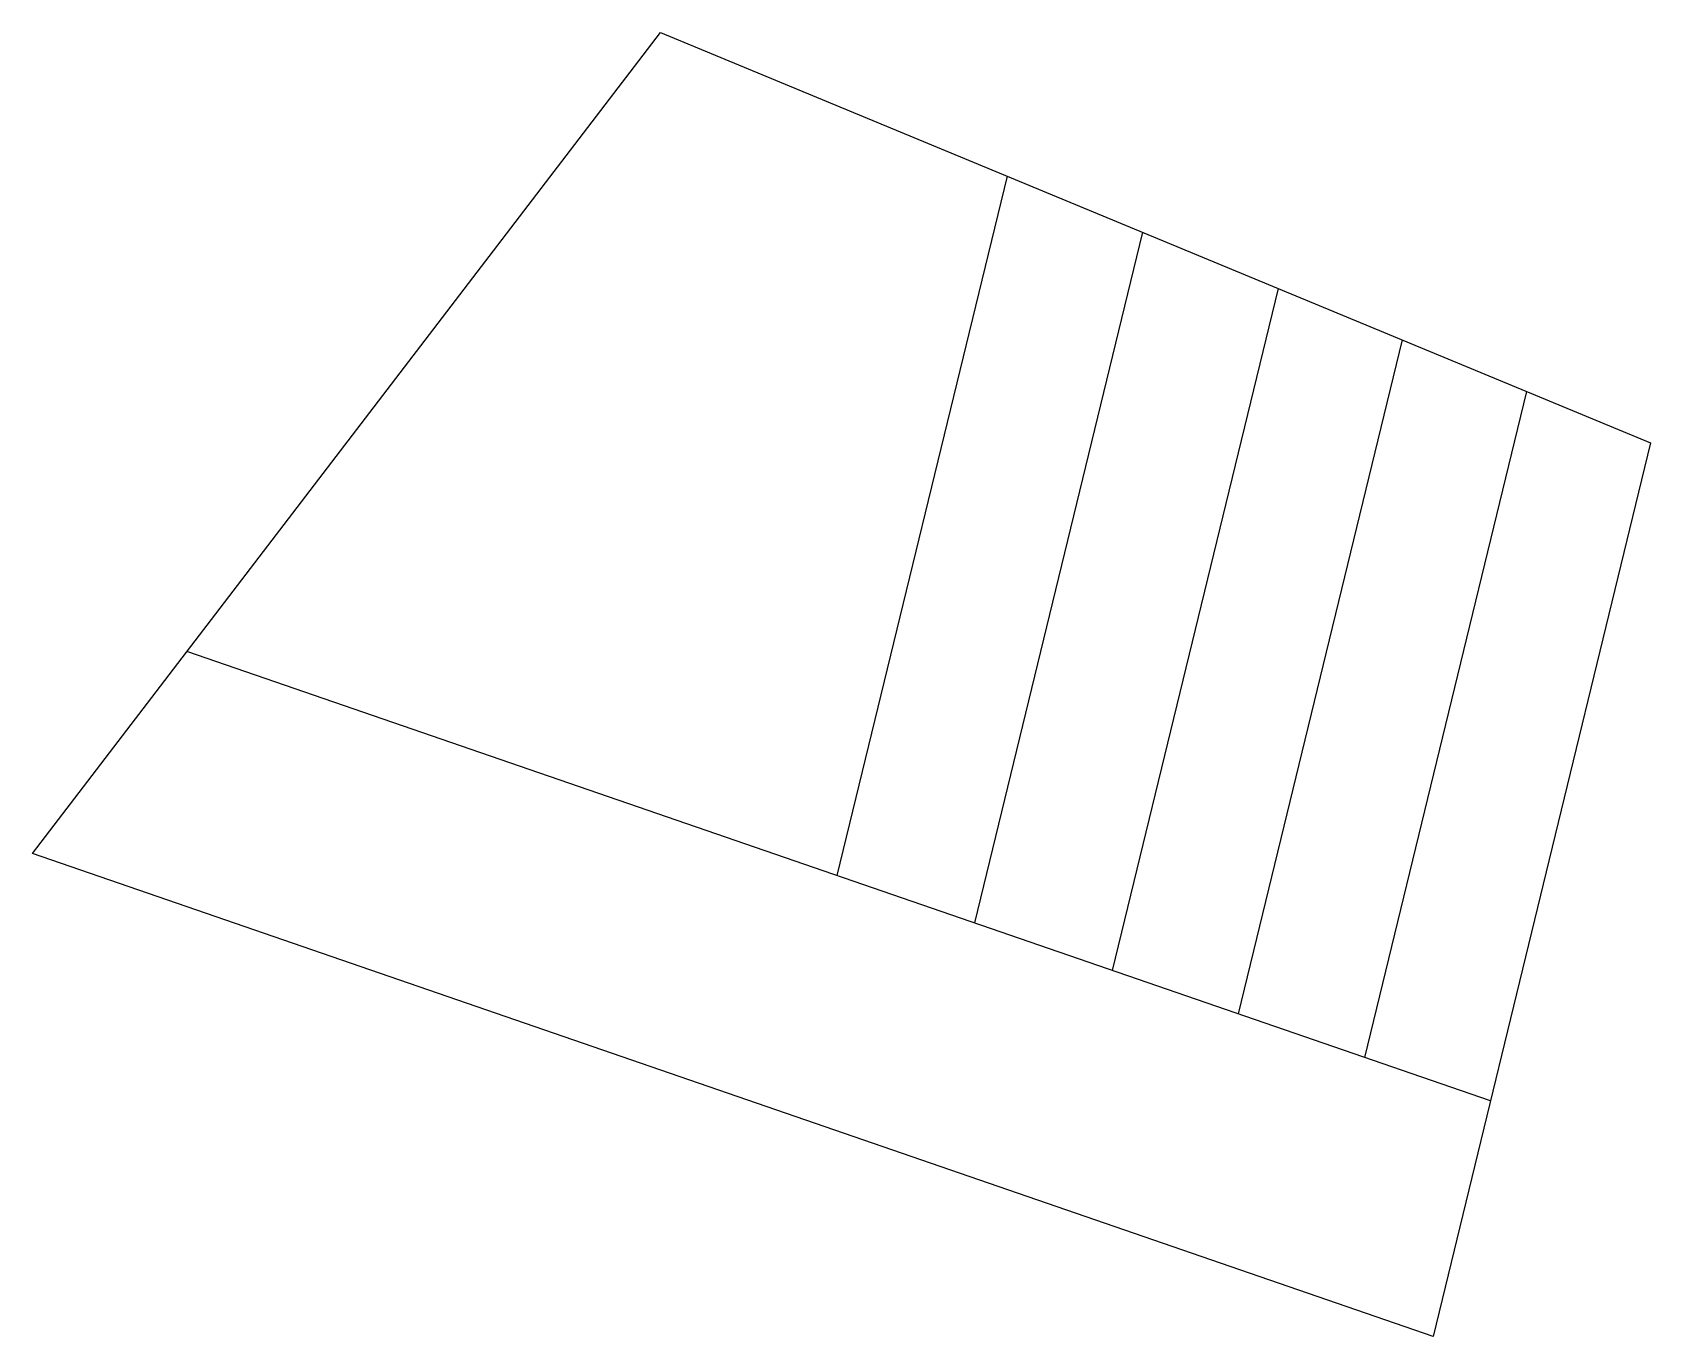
# Model space of a CAD drawing. Extents: x 1223 to 2114, y 507 to 973.
# Drawn here: x 1747.6 to 1814.6, y 919 to 973 of the extents above; entities that cross this region are included whole.
import ezdxf

# ---------------------------------------------------------------- set-up
doc = ezdxf.new("R2010")
doc.units = 0
doc.header["$MEASUREMENT"] = 0
doc.layers.add('ARQ-COTAS', color=4, linetype='CONTINUOUS')

msp = doc.modelspace()

# ---------------------------------------------------------------- linework, layer by layer
at = {"layer": 'ARQ-COTAS'}
for p, q in [((1747.59244, 939.03287), (1773.59244, 973.03287)), ((1773.59244, 973.03287), (1814.59244, 956.03287)), ((1787.94864, 967.0803), (1780.90511, 938.12358)), ((1793.55786, 964.75453), (1786.60221, 936.15906)), ((1799.16708, 962.42875), (1792.2993, 934.19455)), ((1804.30887, 960.29679), (1797.52164, 932.39374)), ((1809.45066, 958.16483), (1802.74398, 930.59294)), ((1814.59244, 956.03287), (1805.59244, 919.03287)), ((1807.96632, 928.79213), (1753.99348, 947.40345)), ((1805.59244, 919.03287), (1747.59244, 939.03287))]:
    msp.add_line(p, q, dxfattribs=at)

doc.saveas('drawing.dxf')
